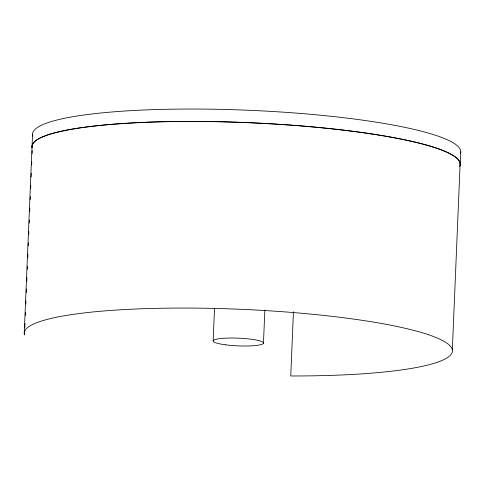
<?xml version="1.0" encoding="UTF-8"?>
<svg xmlns="http://www.w3.org/2000/svg" width="485" height="485" viewBox="0 0 485 485"><rect width="100%" height="100%" fill="white"/><g stroke="black" fill="none" stroke-linecap="round" stroke-linejoin="round"><path stroke-width="0.73" d="M24.256 332.595L32.556 134.163M24.705 330.461L24.511 334.996A214.279 32.78 2.4 0 1 213.151 308.399A214.279 32.78 2.4 0 1 448.849 344.671A214.279 32.78 2.4 0 1 290.757 375.972L293.449 311.728M24.826 327.442L24.99 323.659M25.335 315.347L25.462 312.322M25.808 304.01L25.935 300.985M26.287 292.673L26.445 288.896M26.76 281.336L26.917 277.559M27.269 269.242L27.396 266.223M27.742 257.905L27.9 254.128M28.251 245.81L28.379 242.791M28.724 234.473L28.851 231.454M29.203 223.136L29.324 220.117M29.676 211.799L29.834 208.023M30.185 199.711L30.306 196.686M30.658 188.374L30.785 185.349M31.131 177.037L31.289 173.254M31.64 164.942L31.767 161.917M32.113 153.606L32.24 150.58M213.157 340.773L214.522 308.278M263.464 343.247L264.858 309.994M452.329 349.891L460.156 163.202M460.229 164.263L460.75 151.823M32.168 147.719A214.279 32.78 2.4 0 1 245.871 122.511A214.279 32.78 2.4 0 1 460.12 165.155M32.162 147.828A214.279 32.78 2.4 0 1 250.084 122.796A214.279 32.78 2.4 0 1 459.671 166.537M32.853 135.976A214.279 32.78 2.4 0 1 246.786 110.186A214.279 32.78 2.4 0 1 460.435 153.515M225.313 344.786A25.208 3.856 2.4 0 0 263.494 343.113A25.208 3.856 2.4 0 0 226.119 338.136A25.208 3.856 2.4 0 0 225.313 344.786"/></g></svg>
